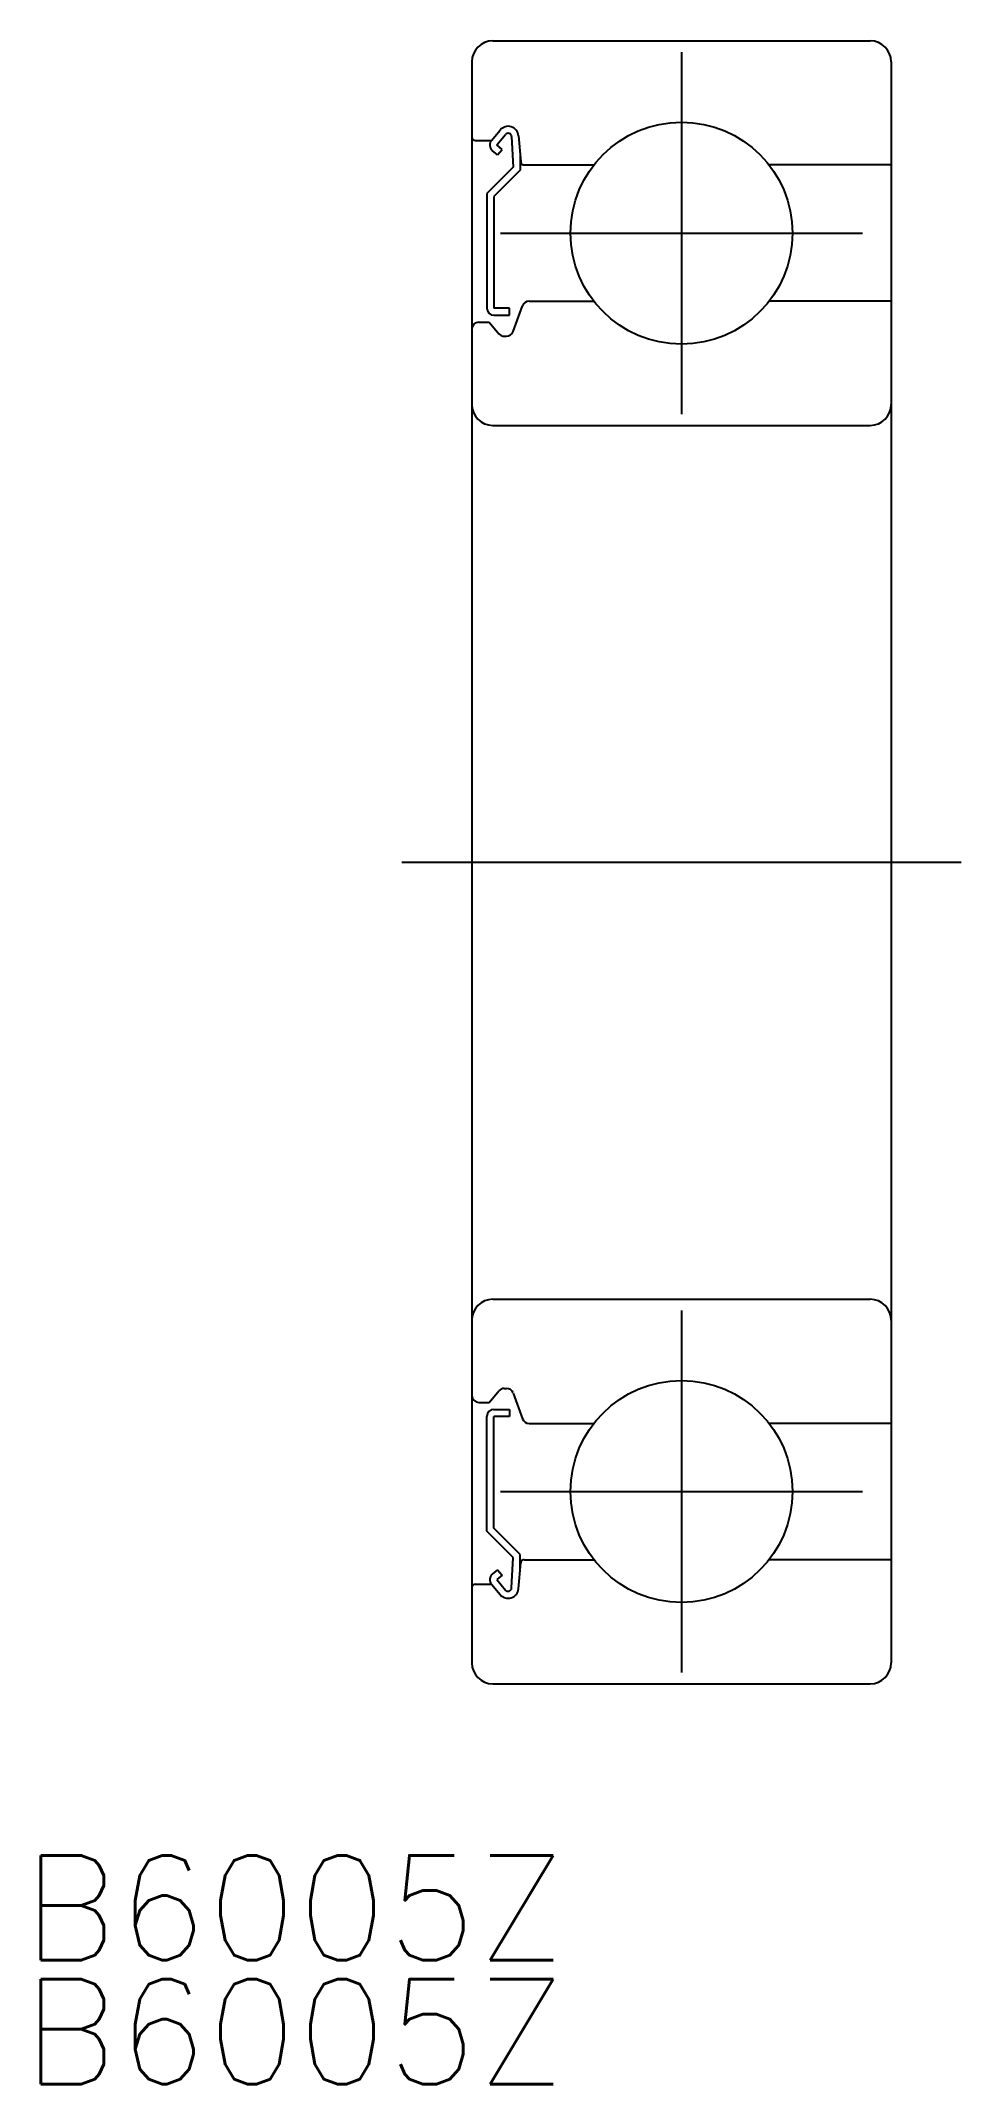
# Model space of a CAD drawing. Extents: x -18.3 to 8, y -35 to 23.5.
import ezdxf

# ---------------------------------------------------------------- set-up
doc = ezdxf.new("R2010")
doc.units = 0
doc.linetypes.add('CENTER', pattern=[50.8, 31.75, -6.35, 6.35, -6.35])
doc.layers.get('0').update_dxf_attribs({"linetype": 'CONTINUOUS'})
doc.layers.add('CENTER', color=1, linetype='CENTER')
doc.styles.get("Standard").update_dxf_attribs({"font": 'txt.shx', "height": 3, "bigfont": 'bigfont.shx'})

# ---------------------------------------------------------------- blocks, each defined once
blk = doc.blocks.new('*U2')
at = {"color": 7, "linetype": 'CONTINUOUS'}
blk.add_text('B6005Z', height=3, dxfattribs=at).set_placement((-18.843, -31.411))
blk = doc.blocks.new('*U3')
at = {"color": 7, "linetype": 'CONTINUOUS'}
blk.add_text('B6005Z', height=3, dxfattribs=at).set_placement((-18.843, -34.954))

msp = doc.modelspace()

# ---------------------------------------------------------------- linework, layer by layer
at = {"color": 7, "linetype": 'CONTINUOUS'}
for p, q in [((-5.4, 23.5), (5.4, 23.5)), ((-6, 22.9), (-6, -22.9)), ((6, 22.9), (6, -22.9)), ((-5.9, 20.65), (-5.44, 20.65)), ((-5.44, 20.65), (-5.19, 20.947)), ((-5.287, 20.521), (-5.037, 20.819)), ((-5.134, 20.393), (-5.287, 20.521)), ((-4.86, 20.76), (-4.817, 19.883)), ((-4.662, 20.781), (-4.597, 20.041)), ((-4.817, 19.883), (-5.567, 19.133)), ((-5.262, 20.24), (-5.415, 20.368)), ((-5.262, 20.24), (-5.134, 20.393)), ((-4.617, 20.27), (-4.617, 19.8)), ((-4.497, 19.95), (-2.506, 19.95)), ((6, 19.95), (2.506, 19.95)), ((-4.617, 19.8), (-5.367, 19.05)), ((-5.567, 19.133), (-5.567, 15.85)), ((-5.367, 19.05), (-5.367, 15.85)), ((-4.917, 15.85), (-5.367, 15.85)), ((-4.917, 15.65), (-4.917, 15.85)), ((-4.818, 15.182), (-4.55, 15.918)), ((-4.362, 16.05), (-2.506, 16.05)), ((6, 16.05), (2.506, 16.05)), ((-5.8, 15.45), (-5.5, 15.45)), ((-5.5, 15.45), (-5.224, 15.121)), ((-5.367, 15.65), (-4.917, 15.65)), ((-5.071, 15.05), (-5.006, 15.05)), ((-5.4, 12.5), (5.4, 12.5)), ((-5.4, -12.5), (5.4, -12.5)), ((-5.5, -15.45), (-5.224, -15.121)), ((-5.071, -15.05), (-5.006, -15.05)), ((-4.818, -15.182), (-4.55, -15.918)), ((-5.8, -15.45), (-5.5, -15.45)), ((-5.367, -15.65), (-4.917, -15.65)), ((-4.917, -15.65), (-4.917, -15.85)), ((-5.567, -19.133), (-5.567, -15.85)), ((-4.917, -15.85), (-5.367, -15.85)), ((-5.367, -19.05), (-5.367, -15.85)), ((-4.362, -16.05), (-2.506, -16.05)), ((6, -16.05), (2.506, -16.05)), ((-4.817, -19.883), (-5.567, -19.133)), ((-4.617, -19.8), (-5.367, -19.05)), ((-4.617, -20.27), (-4.617, -19.8)), ((-5.262, -20.24), (-5.415, -20.368)), ((-5.134, -20.393), (-5.287, -20.521)), ((-5.262, -20.24), (-5.134, -20.393)), ((-4.86, -20.76), (-4.817, -19.883)), ((-4.662, -20.781), (-4.597, -20.041)), ((-4.497, -19.95), (-2.506, -19.95)), ((6, -19.95), (2.506, -19.95)), ((-5.9, -20.65), (-5.44, -20.65)), ((-5.44, -20.65), (-5.19, -20.947)), ((-5.287, -20.521), (-5.037, -20.819)), ((-5.4, -23.5), (5.4, -23.5)), ((-2.5, -23.5), (-2.5, -23.5)), ((0, -23.5), (0, -23.5))]:
    msp.add_line(p, q, dxfattribs=at)
for centre in [(0, 18), (0, -18)]:
    msp.add_circle(centre, 3.175, dxfattribs=at)
for centre, radius, start, end in [((-5.4, 22.9), 0.6, 90, 180), ((5.4, 22.9), 0.6, 0, 90), ((-4.961, 20.755), 0.3, 4.99669, 140.00119), ((-5.9, 20.75), 0.1, 180, 270), ((-5.287, 20.521), 0.2, 140.00119, 230.08631), ((-4.96, 20.755), 0.1, 2.81975, 140.00234), ((-4.497, 20.05), 0.1, 184.99669, 270), ((-5.367, 15.85), 0.2, 180, 270), ((-4.362, 15.85), 0.2, 90, 159.99215), ((-5.8, 15.25), 0.2, 90, 180), ((-5.071, 15.25), 0.2, 219.9945, 270), ((-5.006, 15.25), 0.2, 270, 339.99215), ((-5.4, 13.1), 0.6, 180, 270), ((5.4, 13.1), 0.6, 270, 0), ((-5.4, -13.1), 0.6, 90, 180), ((5.4, -13.1), 0.6, 0, 90), ((-5.071, -15.25), 0.2, 90, 140.0055), ((-5.006, -15.25), 0.2, 20.00785, 90), ((-5.8, -15.25), 0.2, 180, 270), ((-5.367, -15.85), 0.2, 90, 180), ((-4.362, -15.85), 0.2, 200.00785, 270), ((-5.287, -20.521), 0.2, 129.91369, 219.99881), ((-4.497, -20.05), 0.1, 90, 175.00331), ((-5.9, -20.75), 0.1, 90, 180), ((-4.961, -20.755), 0.3, 219.99881, 355.00331), ((-4.96, -20.755), 0.1, 219.99766, 357.18025), ((-5.4, -22.9), 0.6, 180, 270), ((5.4, -22.9), 0.6, 270, 0)]:
    msp.add_arc(centre, radius, start, end, dxfattribs=at)
at = {"layer": 'CENTER', "color": 1, "linetype": 'CENTER'}
for p, q in [((0, 23.175), (0, 12.825)), ((-5.175, 18), (5.175, 18)), ((-8, 0), (8, 0)), ((0, -12.825), (0, -23.175)), ((-5.175, -18), (5.175, -18))]:
    msp.add_line(p, q, dxfattribs=at)

# ---------------------------------------------------------------- block references
at = {"color": 7, "linetype": 'CONTINUOUS'}
for name in ['*U2', '*U3']:
    msp.add_blockref(name, (0, 0), dxfattribs=at)

doc.saveas('drawing.dxf')
